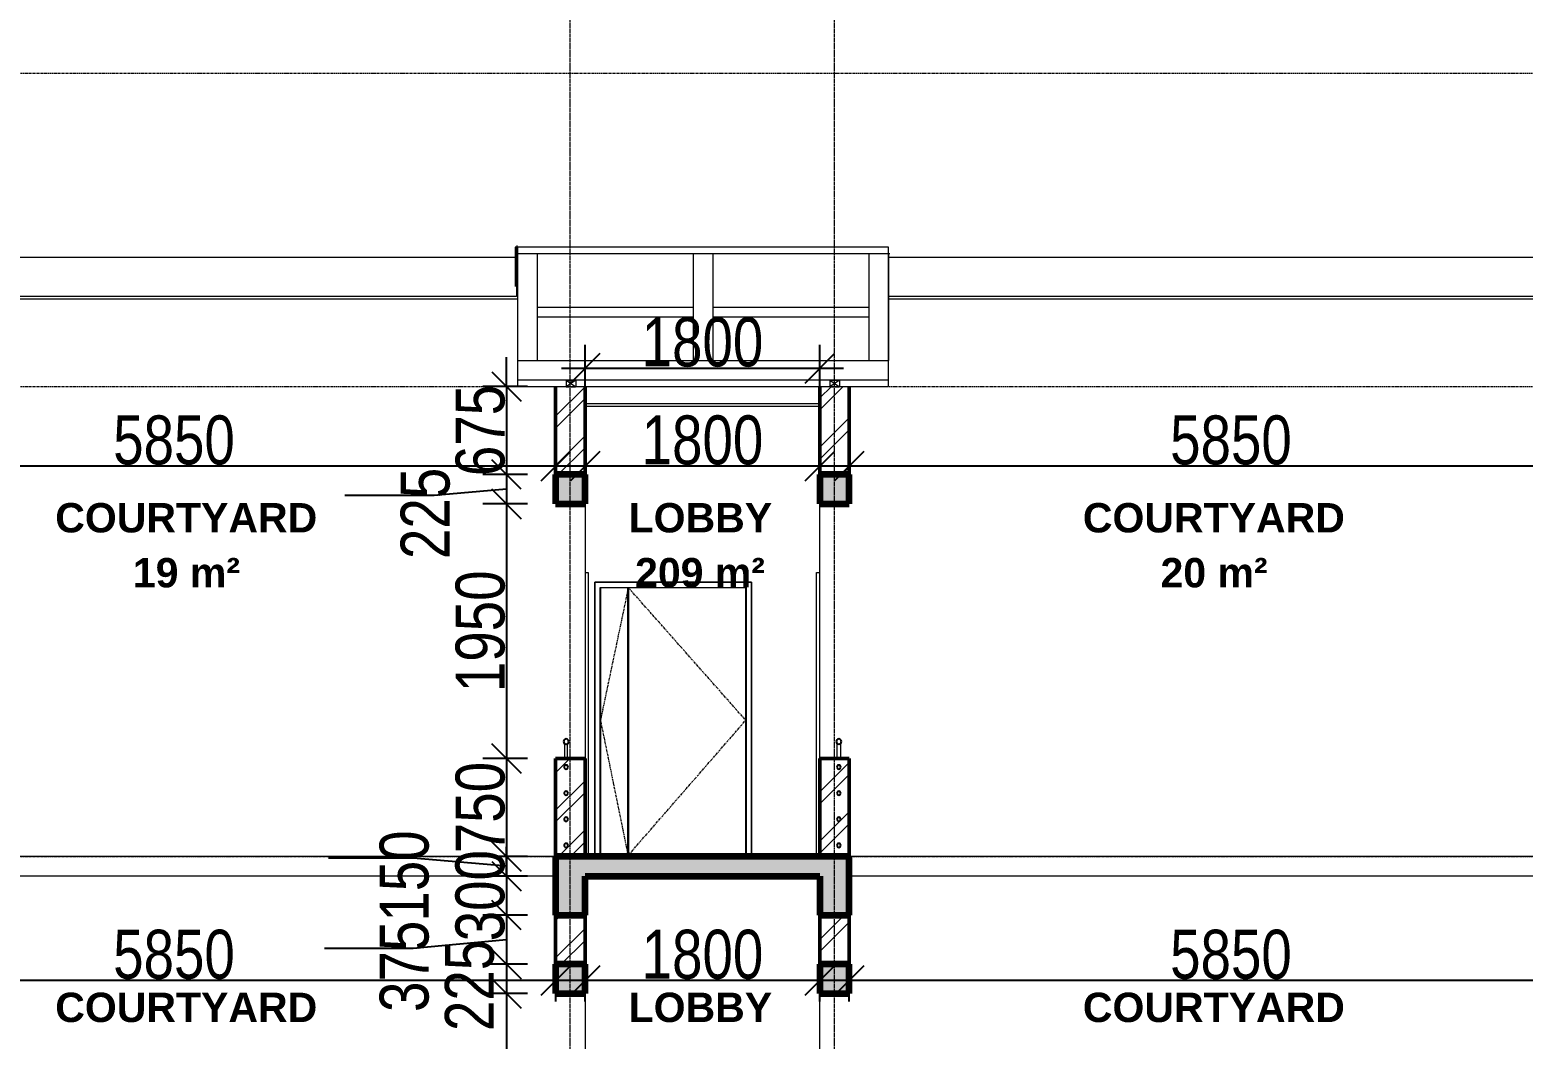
# Model space of a CAD drawing. Header units: millimetres. Extents: x -35190 to 411743, y -233114 to 23872.
# Drawn here: x 91938 to 103382, y -214185 to -206455 of the extents above; entities that cross this region are included whole.
import ezdxf

# ---------------------------------------------------------------- set-up
doc = ezdxf.new("R2010")
doc.units = ezdxf.units.MM
doc.linetypes.add('Centre', pattern=[31.75, 6.35, -4.7625, 15.875, -4.7625])
doc.linetypes.add('Grid Line', pattern=[22.225, 12.7, -3.175, 3.175, -3.175])
for name, color, linetype, lineweight in [('A-ANNO-DIMS', 211, 'Continuous', 9), ('A-AREA-IDEN', 2, 'Continuous', 9), ('A-DETL-GENF', 92, 'Continuous', 18), ('A-DETL-THIN', 151, 'Continuous', 18), ('A-DOOR', 31, 'Continuous', 18), ('A-DOOR-FRAM', 31, 'Continuous', 18), ('A-FLOR', 192, 'Continuous', 18), ('A-FLOR-HRAL', 11, 'Continuous', 18), ('A-FLOR-LEVL', 51, 'Continuous', 18), ('A-ROOF', 132, 'Continuous', 18), ('A-WALL', 113, 'Continuous', 18), ('A-WALL-PATT', 111, 'Continuous', 18), ('S-GRID', 1, 'Continuous', 9)]:
    doc.layers.add(name, color=color, linetype=linetype, lineweight=lineweight)
doc.styles.add('Arial_3', font='arial.ttf', dxfattribs={"width": 0.8, "height": 375})
doc.styles.add('Arial_B', font='arialbd.ttf', dxfattribs={"height": 225})
doc.dimstyles.new('main_4_5mm', dxfattribs={"dimscale": 304.8, "dimtxt": 382.597275, "dimasz": 0.738189, "dimexe": 0.590551, "dimexo": 0.0625, "dimgap": 0.024606, "dimtad": 1, "dimdec": 0, "dimzin": 0, "dimdsep": 46, "dimtxsty": 'Arial_3', "dimblk1": 'OBLIQUE', "dimblk2": 'OBLIQUE', "dimsah": 1, "dimcen": 0.09, "dimdle": 0.590551, "dimazin": 0, "dimtfac": 1, "dimtdec": 4, "dimtix": 1, "dimtmove": 0, "dimatfit": 3, "dimfxl": 0.590551, "dimfxlon": 1, "dimtvp": 1, "dimtolj": 1, "dimtzin": 0, "dimarcsym": 2})
doc.dimstyles.new('main_4_5mm_1', dxfattribs={"dimscale": 304.8, "dimtxt": 382.597275, "dimasz": 0.738189, "dimexe": 0.590551, "dimexo": 0.0625, "dimgap": 0.024606, "dimtad": 1, "dimdec": 0, "dimzin": 0, "dimdsep": 46, "dimtxsty": 'Arial_3', "dimblk1": 'OBLIQUE', "dimblk2": 'OBLIQUE', "dimsah": 1, "dimcen": 0.09, "dimdle": 0.590551, "dimazin": 0, "dimtfac": 1, "dimtdec": 4, "dimtix": 1, "dimtmove": 1, "dimatfit": 3, "dimfxl": 0.590551, "dimfxlon": 1, "dimtvp": 1, "dimtolj": 1, "dimtzin": 0, "dimarcsym": 2})
pattern_1 = [(45, (95014.18, -213760.84), (-188.585, 188.585), []), (45, (95014.18, -213475.09), (-188.585, 188.585), [])]

# ---------------------------------------------------------------- blocks, each defined once
blk = doc.blocks.new('M_Single-Flush - 900 x 2100mm-426370-Section 3')
at = {"layer": 'A-DOOR-FRAM'}
for p, q in [((14174, 2626), (14199, 2626)), ((14199, 2626), (14199, 450))]:
    blk.add_line(p, q, dxfattribs=at)
blk = doc.blocks.new('M_Single-Flush - 900 x 2100mm-426325-Section 3')
at = {"layer": 'A-DOOR-FRAM'}
for p, q in [((15949, 450), (15949, 2626)), ((15949, 2626), (15974, 2626))]:
    blk.add_line(p, q, dxfattribs=at)
blk = doc.blocks.new('Double - Offset 1 - 1200 x 2100mm Sgl Swing-501791-Section 3')
at = {"layer": 'A-DOOR', "linetype": 'Centre'}
for p, q in [((14506, 2510), (14292, 1493)), ((15406, 1493), (14506, 2510)), ((14292, 1493), (14504, 457)), ((14504, 457), (15406, 1493))]:
    blk.add_line(p, q, dxfattribs=at)
at = {"layer": 'A-DOOR'}
for p, q in [((14503, 2507), (14292, 2507)), ((14292, 2507), (14292, 456)), ((14503, 456), (14503, 2507)), ((15406, 2507), (14506, 2507)), ((14506, 2507), (14506, 456)), ((15406, 456), (15406, 2507)), ((14292, 456), (14503, 456)), ((14506, 456), (15406, 456))]:
    blk.add_line(p, q, dxfattribs=at)
at = {"layer": 'A-DOOR-FRAM'}
for p, q in [((14249, 2550), (14249, 450)), ((15449, 2550), (14249, 2550)), ((15449, 450), (15449, 2550)), ((14289, 450), (14289, 2510)), ((14289, 2510), (15409, 2510)), ((15409, 2510), (15409, 450))]:
    blk.add_line(p, q, dxfattribs=at)
blk = doc.blocks.new('Railing - 25mm-466698-Section 3')
at = {"layer": 'A-FLOR-HRAL'}
for p, q in [((14016, 5060), (14016, 4950)), ((14016, 5060), (14041, 5060)), ((14041, 4950), (14041, 5060))]:
    blk.add_line(p, q, dxfattribs=at)
blk = doc.blocks.new('Railing - Railing-877086-Section 3')
at = {"layer": 'A-FLOR-HRAL', "lineweight": 25}
for centre, radius, start, end in [((14029, 8830), 20, 0, 180), ((14029, 8830), 20, 180, 0), ((14029, 8635), 15, 0, 180), ((14029, 8635), 15, 180, 0), ((14029, 8435), 15, 0, 180), ((14029, 8435), 15, 180, 0), ((14029, 8235), 15, 0, 180), ((14029, 8235), 15, 180, 0), ((14029, 8035), 15, 0, 180), ((14029, 8035), 15, 180, 0)]:
    blk.add_arc(centre, radius, start, end, dxfattribs=at)
blk.add_blockref('Railing - 25mm-466698-Section 3', (0, 3750))
blk = doc.blocks.new('Top Rail Type - Top Rail_Internal_-877093-Section 3')
at = {"layer": 'A-FLOR-HRAL'}
for start, end in [(0, 180), (180, 0)]:
    blk.add_arc((14029, 8830), 20, start, end, dxfattribs=at)
blk = doc.blocks.new('Railing - Railing-907273-Section 3')
at = {"layer": 'A-FLOR-HRAL', "lineweight": 25}
for centre, radius, start, end in [((16119, 8830), 20, 0, 180), ((16119, 8830), 20, 180, 0), ((16119, 8635), 15, 0, 180), ((16119, 8635), 15, 180, 0), ((16119, 8435), 15, 0, 180), ((16119, 8435), 15, 180, 0), ((16119, 8235), 15, 0, 180), ((16119, 8235), 15, 180, 0), ((16119, 8035), 15, 0, 180), ((16119, 8035), 15, 180, 0)]:
    blk.add_arc(centre, radius, start, end, dxfattribs=at)
at = {"extrusion": (0, 0, -1), "zscale": -1}
blk.add_blockref('Railing - 25mm-466698-Section 3', (-30148, 3750), dxfattribs=at)
blk = doc.blocks.new('Top Rail Type - Top Rail_Internal_-907277-Section 3')
at = {"layer": 'A-FLOR-HRAL'}
for start, end in [(0, 180), (180, 0)]:
    blk.add_arc((16119, 8830), 20, start, end, dxfattribs=at)
blk = doc.blocks.new('_Oblique')
at = {"color": 0, "linetype": 'ByBlock', "lineweight": -2}
blk.add_line((-0.5, -0.5), (0.5, 0.5), dxfattribs=at)
blk = doc.blocks.new('*D1374')
at = {"layer": 'A-ANNO-DIMS', "color": 0, "lineweight": -2, "transparency": 16777216}
for p, q in [((96193, -209208), (96193, -208867)), ((97993, -209208), (97993, -208867)), ((96013, -209047), (98173, -209047))]:
    blk.add_line(p, q, dxfattribs=at)
at = {"layer": 'Defpoints', "color": 0, "transparency": 16777216}
for p in [(97993, -209047), (96193, -209227), (97993, -209227)]:
    blk.add_point(p, dxfattribs=at)
at = {"layer": 'A-ANNO-DIMS', "color": 0, "lineweight": -2, "transparency": 16777216, "xscale": 224.9999999999999, "yscale": 224.9999999999999, "zscale": 224.9999999999999, "rotation": 180}
blk.add_blockref('_Oblique', (96193, -209047), dxfattribs=at)
at = {"layer": 'A-ANNO-DIMS', "color": 0, "lineweight": -2, "transparency": 16777216, "xscale": 224.9999999999999, "yscale": 224.9999999999999, "zscale": 224.9999999999999}
blk.add_blockref('_Oblique', (97993, -209047), dxfattribs=at)
at = {"layer": 'A-ANNO-DIMS', "color": 0, "transparency": 16777216, "insert": (97093, -208848), "char_height": 375, "width": 991.69, "attachment_point": 5, "style": 'Arial_3'}
blk.add_mtext('\\A1;1800', dxfattribs=at)
blk = doc.blocks.new('*D1386')
at = {"layer": 'A-ANNO-DIMS', "color": 0, "lineweight": -2, "transparency": 16777216}
for p, q in [((90118, -209958), (90118, -209617)), ((95968, -209958), (95968, -209617)), ((96148, -209797), (89938, -209797))]:
    blk.add_line(p, q, dxfattribs=at)
at = {"layer": 'Defpoints', "color": 0, "transparency": 16777216}
for p in [(90118, -209797), (90118, -209977), (95968, -209977)]:
    blk.add_point(p, dxfattribs=at)
at = {"layer": 'A-ANNO-DIMS', "color": 0, "lineweight": -2, "transparency": 16777216, "xscale": 224.9999999999999, "yscale": 224.9999999999999, "zscale": 224.9999999999999, "rotation": 180}
blk.add_blockref('_Oblique', (90118, -209797), dxfattribs=at)
at = {"layer": 'A-ANNO-DIMS', "color": 0, "lineweight": -2, "transparency": 16777216, "xscale": 224.9999999999999, "yscale": 224.9999999999999, "zscale": 224.9999999999999}
blk.add_blockref('_Oblique', (95968, -209797), dxfattribs=at)
at = {"layer": 'A-ANNO-DIMS', "color": 0, "transparency": 16777216, "insert": (93043, -209598), "char_height": 375, "width": 991.69, "attachment_point": 5, "style": 'Arial_3'}
blk.add_mtext('\\A1;5850', dxfattribs=at)
blk = doc.blocks.new('*D1387')
at = {"layer": 'A-ANNO-DIMS', "color": 0, "lineweight": -2, "transparency": 16777216}
for p, q in [((96193, -209958), (96193, -209617)), ((97993, -209958), (97993, -209617)), ((98173, -209797), (96013, -209797))]:
    blk.add_line(p, q, dxfattribs=at)
at = {"layer": 'Defpoints', "color": 0, "transparency": 16777216}
for p in [(96193, -209797), (96193, -209977), (97993, -209977)]:
    blk.add_point(p, dxfattribs=at)
at = {"layer": 'A-ANNO-DIMS', "color": 0, "lineweight": -2, "transparency": 16777216, "xscale": 224.9999999999999, "yscale": 224.9999999999999, "zscale": 224.9999999999999, "rotation": 180}
blk.add_blockref('_Oblique', (96193, -209797), dxfattribs=at)
at = {"layer": 'A-ANNO-DIMS', "color": 0, "lineweight": -2, "transparency": 16777216, "xscale": 224.9999999999999, "yscale": 224.9999999999999, "zscale": 224.9999999999999}
blk.add_blockref('_Oblique', (97993, -209797), dxfattribs=at)
at = {"layer": 'A-ANNO-DIMS', "color": 0, "transparency": 16777216, "insert": (97093, -209598), "char_height": 375, "width": 991.69, "attachment_point": 5, "style": 'Arial_3'}
blk.add_mtext('\\A1;1800', dxfattribs=at)
blk = doc.blocks.new('*D1388')
at = {"layer": 'A-ANNO-DIMS', "color": 0, "lineweight": -2, "transparency": 16777216}
for p, q in [((98218, -209958), (98218, -209617)), ((104068, -209958), (104068, -209617)), ((104248, -209797), (98038, -209797))]:
    blk.add_line(p, q, dxfattribs=at)
at = {"layer": 'Defpoints', "color": 0, "transparency": 16777216}
for p in [(98218, -209797), (98218, -209977), (104068, -209977)]:
    blk.add_point(p, dxfattribs=at)
at = {"layer": 'A-ANNO-DIMS', "color": 0, "lineweight": -2, "transparency": 16777216, "xscale": 224.9999999999999, "yscale": 224.9999999999999, "zscale": 224.9999999999999, "rotation": 180}
blk.add_blockref('_Oblique', (98218, -209797), dxfattribs=at)
at = {"layer": 'A-ANNO-DIMS', "color": 0, "lineweight": -2, "transparency": 16777216, "xscale": 224.9999999999999, "yscale": 224.9999999999999, "zscale": 224.9999999999999}
blk.add_blockref('_Oblique', (104068, -209797), dxfattribs=at)
at = {"layer": 'A-ANNO-DIMS', "color": 0, "transparency": 16777216, "insert": (101143, -209598), "char_height": 375, "width": 991.69, "attachment_point": 5, "style": 'Arial_3'}
blk.add_mtext('\\A1;5850', dxfattribs=at)
blk = doc.blocks.new('*D1410')
at = {"layer": 'A-ANNO-DIMS', "color": 0, "lineweight": -2, "transparency": 16777216}
for p, q in [((90118, -213897), (90118, -213556)), ((95968, -213897), (95968, -213556)), ((96148, -213736), (89938, -213736))]:
    blk.add_line(p, q, dxfattribs=at)
at = {"layer": 'Defpoints', "color": 0, "transparency": 16777216}
for p in [(90118, -213736), (90118, -213916), (95968, -213916)]:
    blk.add_point(p, dxfattribs=at)
at = {"layer": 'A-ANNO-DIMS', "color": 0, "lineweight": -2, "transparency": 16777216, "xscale": 224.9999999999999, "yscale": 224.9999999999999, "zscale": 224.9999999999999, "rotation": 180}
blk.add_blockref('_Oblique', (90118, -213736), dxfattribs=at)
at = {"layer": 'A-ANNO-DIMS', "color": 0, "lineweight": -2, "transparency": 16777216, "xscale": 224.9999999999999, "yscale": 224.9999999999999, "zscale": 224.9999999999999}
blk.add_blockref('_Oblique', (95968, -213736), dxfattribs=at)
at = {"layer": 'A-ANNO-DIMS', "color": 0, "transparency": 16777216, "insert": (93043, -213537), "char_height": 375, "width": 991.69, "attachment_point": 5, "style": 'Arial_3'}
blk.add_mtext('\\A1;5850', dxfattribs=at)
blk = doc.blocks.new('*D1427')
at = {"layer": 'A-ANNO-DIMS', "color": 0, "lineweight": -2, "transparency": 16777216}
for p, q in [((95590, -209186), (95590, -208961)), ((95751, -209186), (95410, -209186)), ((95590, -209186), (95590, -209861)), ((95751, -209861), (95410, -209861)), ((95590, -209861), (95590, -210086))]:
    blk.add_line(p, q, dxfattribs=at)
at = {"layer": 'Defpoints', "color": 0, "transparency": 16777216}
for p in [(95770, -209186), (95590, -209861), (95770, -209861)]:
    blk.add_point(p, dxfattribs=at)
at = {"layer": 'A-ANNO-DIMS', "color": 0, "lineweight": -2, "transparency": 16777216, "xscale": 224.9999999999999, "yscale": 224.9999999999999, "zscale": 224.9999999999999}
for p, rotation in [((95590, -209186), 270), ((95590, -209861), 90)]:
    blk.add_blockref('_Oblique', p, dxfattribs=dict(at, rotation=rotation))
at = {"layer": 'A-ANNO-DIMS', "color": 0, "transparency": 16777216, "insert": (95391, -209523), "char_height": 375, "width": 743.77, "attachment_point": 5, "rotation": 90, "style": 'Arial_3'}
blk.add_mtext('\\A1;675', dxfattribs=at)
blk = doc.blocks.new('*D1428')
at = {"layer": 'A-ANNO-DIMS', "color": 0, "lineweight": -2, "transparency": 16777216}
for p, q in [((95590, -209681), (95590, -210266)), ((95751, -209861), (95410, -209861)), ((95590, -209973), (95037, -210021)), ((95037, -210021), (94352, -210021)), ((95751, -210086), (95410, -210086))]:
    blk.add_line(p, q, dxfattribs=at)
at = {"layer": 'Defpoints', "color": 0, "transparency": 16777216}
for p in [(95770, -209861), (95590, -210086), (95770, -210086)]:
    blk.add_point(p, dxfattribs=at)
at = {"layer": 'A-ANNO-DIMS', "color": 0, "lineweight": -2, "transparency": 16777216, "xscale": 224.9999999999999, "yscale": 224.9999999999999, "zscale": 224.9999999999999}
for p, rotation in [((95590, -209861), 90), ((95590, -210086), 270)]:
    blk.add_blockref('_Oblique', p, dxfattribs=dict(at, rotation=rotation))
at = {"layer": 'A-ANNO-DIMS', "color": 0, "transparency": 16777216, "insert": (94780, -210508), "char_height": 375, "width": 743.77, "attachment_point": 1, "rotation": 90, "line_spacing_factor": 0.941778, "style": 'Arial_3'}
blk.add_mtext('\\A1;225', dxfattribs=at)
blk = doc.blocks.new('*D1429')
at = {"layer": 'A-ANNO-DIMS', "color": 0, "lineweight": -2, "transparency": 16777216}
for p, q in [((95590, -209906), (95590, -212216)), ((95751, -210086), (95410, -210086)), ((95751, -212036), (95410, -212036))]:
    blk.add_line(p, q, dxfattribs=at)
at = {"layer": 'Defpoints', "color": 0, "transparency": 16777216}
for p in [(95770, -210086), (95590, -212036), (95770, -212036)]:
    blk.add_point(p, dxfattribs=at)
at = {"layer": 'A-ANNO-DIMS', "color": 0, "lineweight": -2, "transparency": 16777216, "xscale": 224.9999999999999, "yscale": 224.9999999999999, "zscale": 224.9999999999999}
for p, rotation in [((95590, -210086), 90), ((95590, -212036), 270)]:
    blk.add_blockref('_Oblique', p, dxfattribs=dict(at, rotation=rotation))
at = {"layer": 'A-ANNO-DIMS', "color": 0, "transparency": 16777216, "insert": (95391, -211061), "char_height": 375, "width": 991.69, "attachment_point": 5, "rotation": 90, "style": 'Arial_3'}
blk.add_mtext('\\A1;1950', dxfattribs=at)
blk = doc.blocks.new('*D1430')
at = {"layer": 'A-ANNO-DIMS', "color": 0, "lineweight": -2, "transparency": 16777216}
for p, q in [((95590, -211856), (95590, -212966)), ((95751, -212036), (95410, -212036)), ((95751, -212786), (95410, -212786))]:
    blk.add_line(p, q, dxfattribs=at)
at = {"layer": 'Defpoints', "color": 0, "transparency": 16777216}
for p in [(95770, -212036), (95590, -212786), (95770, -212786)]:
    blk.add_point(p, dxfattribs=at)
at = {"layer": 'A-ANNO-DIMS', "color": 0, "lineweight": -2, "transparency": 16777216, "xscale": 224.9999999999999, "yscale": 224.9999999999999, "zscale": 224.9999999999999}
for p, rotation in [((95590, -212036), 90), ((95590, -212786), 270)]:
    blk.add_blockref('_Oblique', p, dxfattribs=dict(at, rotation=rotation))
at = {"layer": 'A-ANNO-DIMS', "color": 0, "transparency": 16777216, "insert": (95391, -212411), "char_height": 375, "width": 743.77, "attachment_point": 5, "rotation": 90, "style": 'Arial_3'}
blk.add_mtext('\\A1;750', dxfattribs=at)
blk = doc.blocks.new('*D1431')
at = {"layer": 'A-ANNO-DIMS', "color": 0, "lineweight": -2, "transparency": 16777216}
for p, q in [((95590, -212606), (95590, -213116)), ((94876, -212799), (94227, -212799)), ((95590, -212861), (94876, -212799)), ((95751, -212786), (95410, -212786)), ((95751, -212936), (95410, -212936))]:
    blk.add_line(p, q, dxfattribs=at)
at = {"layer": 'Defpoints', "color": 0, "transparency": 16777216}
for p in [(95770, -212786), (95590, -212936), (95770, -212936)]:
    blk.add_point(p, dxfattribs=at)
at = {"layer": 'A-ANNO-DIMS', "color": 0, "lineweight": -2, "transparency": 16777216, "xscale": 224.9999999999999, "yscale": 224.9999999999999, "zscale": 224.9999999999999}
for p, rotation in [((95590, -212786), 90), ((95590, -212936), 270)]:
    blk.add_blockref('_Oblique', p, dxfattribs=dict(at, rotation=rotation))
at = {"layer": 'A-ANNO-DIMS', "color": 0, "transparency": 16777216, "insert": (94619, -213285), "char_height": 375, "width": 743.77, "attachment_point": 1, "rotation": 90, "line_spacing_factor": 0.941778, "style": 'Arial_3'}
blk.add_mtext('\\A1;150', dxfattribs=at)
blk = doc.blocks.new('*D1432')
at = {"layer": 'A-ANNO-DIMS', "color": 0, "lineweight": -2, "transparency": 16777216}
for p, q in [((95590, -212936), (95590, -212711)), ((95751, -212936), (95410, -212936)), ((95590, -212936), (95590, -213236)), ((95751, -213236), (95410, -213236)), ((95590, -213236), (95590, -213461))]:
    blk.add_line(p, q, dxfattribs=at)
at = {"layer": 'Defpoints', "color": 0, "transparency": 16777216}
for p in [(95770, -212936), (95590, -213236), (95770, -213236)]:
    blk.add_point(p, dxfattribs=at)
at = {"layer": 'A-ANNO-DIMS', "color": 0, "lineweight": -2, "transparency": 16777216, "xscale": 224.9999999999999, "yscale": 224.9999999999999, "zscale": 224.9999999999999}
for p, rotation in [((95590, -212936), 270), ((95590, -213236), 90)]:
    blk.add_blockref('_Oblique', p, dxfattribs=dict(at, rotation=rotation))
at = {"layer": 'A-ANNO-DIMS', "color": 0, "transparency": 16777216, "insert": (95390, -213086), "char_height": 375, "width": 743.77, "attachment_point": 5, "rotation": 90, "style": 'Arial_3'}
blk.add_mtext('\\A1;300', dxfattribs=at)
blk = doc.blocks.new('*D1433')
at = {"layer": 'A-ANNO-DIMS', "color": 0, "lineweight": -2, "transparency": 16777216}
for p, q in [((95590, -213056), (95590, -213791)), ((95751, -213236), (95410, -213236)), ((94876, -213491), (94196, -213491)), ((95590, -213423), (94876, -213491)), ((95751, -213611), (95410, -213611))]:
    blk.add_line(p, q, dxfattribs=at)
at = {"layer": 'Defpoints', "color": 0, "transparency": 16777216}
for p in [(95770, -213236), (95590, -213611), (95770, -213611)]:
    blk.add_point(p, dxfattribs=at)
at = {"layer": 'A-ANNO-DIMS', "color": 0, "lineweight": -2, "transparency": 16777216, "xscale": 224.9999999999999, "yscale": 224.9999999999999, "zscale": 224.9999999999999}
for p, rotation in [((95590, -213236), 90), ((95590, -213611), 270)]:
    blk.add_blockref('_Oblique', p, dxfattribs=dict(at, rotation=rotation))
at = {"layer": 'A-ANNO-DIMS', "color": 0, "transparency": 16777216, "insert": (94619, -213977), "char_height": 375, "width": 743.77, "attachment_point": 1, "rotation": 90, "line_spacing_factor": 0.941778, "style": 'Arial_3'}
blk.add_mtext('\\A1;375', dxfattribs=at)
blk = doc.blocks.new('*D1434')
at = {"layer": 'A-ANNO-DIMS', "color": 0, "lineweight": -2, "transparency": 16777216}
for p, q in [((95590, -213431), (95590, -214016)), ((95751, -213611), (95410, -213611)), ((95751, -213836), (95410, -213836))]:
    blk.add_line(p, q, dxfattribs=at)
at = {"layer": 'Defpoints', "color": 0, "transparency": 16777216}
for p in [(95770, -213611), (95590, -213836), (95770, -213836)]:
    blk.add_point(p, dxfattribs=at)
at = {"layer": 'A-ANNO-DIMS', "color": 0, "lineweight": -2, "transparency": 16777216, "xscale": 224.9999999999999, "yscale": 224.9999999999999, "zscale": 224.9999999999999}
for p, rotation in [((95590, -213611), 90), ((95590, -213836), 270)]:
    blk.add_blockref('_Oblique', p, dxfattribs=dict(at, rotation=rotation))
at = {"layer": 'A-ANNO-DIMS', "color": 0, "transparency": 16777216, "insert": (95119, -214123), "char_height": 375, "width": 743.77, "attachment_point": 1, "rotation": 90, "line_spacing_factor": 0.941778, "style": 'Arial_3'}
blk.add_mtext('\\A1;225', dxfattribs=at)
blk = doc.blocks.new('*D1435')
at = {"layer": 'A-ANNO-DIMS', "color": 0, "lineweight": -2, "transparency": 16777216}
for p, q in [((95590, -213656), (95590, -215966)), ((95751, -213836), (95410, -213836)), ((95751, -215786), (95410, -215786))]:
    blk.add_line(p, q, dxfattribs=at)
at = {"layer": 'Defpoints', "color": 0, "transparency": 16777216}
for p in [(95770, -213836), (95590, -215786), (95770, -215786)]:
    blk.add_point(p, dxfattribs=at)
at = {"layer": 'A-ANNO-DIMS', "color": 0, "lineweight": -2, "transparency": 16777216, "xscale": 224.9999999999999, "yscale": 224.9999999999999, "zscale": 224.9999999999999}
for p, rotation in [((95590, -213836), 90), ((95590, -215786), 270)]:
    blk.add_blockref('_Oblique', p, dxfattribs=dict(at, rotation=rotation))
at = {"layer": 'A-ANNO-DIMS', "color": 0, "transparency": 16777216, "insert": (95391, -214811), "char_height": 375, "width": 991.69, "attachment_point": 5, "rotation": 90, "style": 'Arial_3'}
blk.add_mtext('\\A1;1950', dxfattribs=at)
blk = doc.blocks.new('*D1461')
at = {"layer": 'A-ANNO-DIMS', "color": 0, "lineweight": -2, "transparency": 16777216}
for p, q in [((96193, -213897), (96193, -213556)), ((97993, -213897), (97993, -213556)), ((98173, -213736), (96013, -213736))]:
    blk.add_line(p, q, dxfattribs=at)
at = {"layer": 'Defpoints', "color": 0, "transparency": 16777216}
for p in [(96193, -213736), (96193, -213916), (97993, -213916)]:
    blk.add_point(p, dxfattribs=at)
at = {"layer": 'A-ANNO-DIMS', "color": 0, "lineweight": -2, "transparency": 16777216, "xscale": 224.9999999999999, "yscale": 224.9999999999999, "zscale": 224.9999999999999, "rotation": 180}
blk.add_blockref('_Oblique', (96193, -213736), dxfattribs=at)
at = {"layer": 'A-ANNO-DIMS', "color": 0, "lineweight": -2, "transparency": 16777216, "xscale": 224.9999999999999, "yscale": 224.9999999999999, "zscale": 224.9999999999999}
blk.add_blockref('_Oblique', (97993, -213736), dxfattribs=at)
at = {"layer": 'A-ANNO-DIMS', "color": 0, "transparency": 16777216, "insert": (97093, -213537), "char_height": 375, "width": 991.69, "attachment_point": 5, "style": 'Arial_3'}
blk.add_mtext('\\A1;1800', dxfattribs=at)
blk = doc.blocks.new('*D1463')
at = {"layer": 'A-ANNO-DIMS', "color": 0, "lineweight": -2, "transparency": 16777216}
for p, q in [((98218, -213897), (98218, -213556)), ((104068, -213897), (104068, -213556)), ((104248, -213736), (98038, -213736))]:
    blk.add_line(p, q, dxfattribs=at)
at = {"layer": 'Defpoints', "color": 0, "transparency": 16777216}
for p in [(98218, -213736), (98218, -213916), (104068, -213916)]:
    blk.add_point(p, dxfattribs=at)
at = {"layer": 'A-ANNO-DIMS', "color": 0, "lineweight": -2, "transparency": 16777216, "xscale": 224.9999999999999, "yscale": 224.9999999999999, "zscale": 224.9999999999999, "rotation": 180}
blk.add_blockref('_Oblique', (98218, -213736), dxfattribs=at)
at = {"layer": 'A-ANNO-DIMS', "color": 0, "lineweight": -2, "transparency": 16777216, "xscale": 224.9999999999999, "yscale": 224.9999999999999, "zscale": 224.9999999999999}
blk.add_blockref('_Oblique', (104068, -213736), dxfattribs=at)
at = {"layer": 'A-ANNO-DIMS', "color": 0, "transparency": 16777216, "insert": (101143, -213537), "char_height": 375, "width": 991.69, "attachment_point": 5, "style": 'Arial_3'}
blk.add_mtext('\\A1;5850', dxfattribs=at)

msp = doc.modelspace()

# ---------------------------------------------------------------- hatches: boundary and pattern name
at = {"layer": 'A-DETL-GENF'}
h = msp.add_hatch(dxfattribs=at)
h.set_pattern_fill('FP_3', style=0, pattern_type=2)
h.set_pattern_definition([(50, (95014.18, -213760.84), (191.2931, -16.7364), [20.003, -220.028]), (355, (95014.18, -213760.84), (-37.0045, 200.6095), [16.002, -176.022]), (100.451, (95030.13, -213762.23), (154.2901, 183.8728), [17, -186.995]), (46.184, (95014.18, -213707.5), (284.633, -44.1445), [30.004, -330.041]), (96.636, (95037.9, -213711.18), (249.2724, 259.7988), [25.499, -280.492]), (351.184, (95014.18, -213707.5), (249.275, 259.797), [24.003, -264.033]), (21, (95040.85, -213720.83), (159.19475, -107.37875), [20.002, -220.027]), (326, (95040.85, -213720.83), (64.8925, 193.3972), [16.002, -176.022]), (71.451, (95054.12, -213729.78), (224.0884, 86.0174), [17, -186.995]), (37.5, (95014.184, -213760.837), (3.24264, 88.78263), [8.801, -165.087, 8.801, -169.888, -176.689]), (37.5, (95014.184, -213760.837), (3.24264, 88.78263), [-352.577, 8.801, -167.888]), (7.5, (95014.18, -213760.84), (70.16022, 105.18966), [8.801, -93.078, 8.801, -161.087, -67.342]), (7.5, (95014.18, -213760.84), (70.16022, 105.18966), [-271.767, 8.801, -58.541]), (327.5, (94954.71, -213760.84), (142.37024, -6.01556), [8.801, -57.874, 8.801, -199.225, -276.034]), (327.5, (94954.71, -213760.84), (142.37024, -6.01556), [-274.701, 8.801, -267.233]), (317.5, (94928.04, -213760.84), (155.5355, 26.69786), [8.801, -77.876, 8.801, -129.349, -196.024]), (317.5, (94928.04, -213760.84), (155.5355, 26.69786), [-224.828, 8.801, -187.223])])
h.paths.add_polyline_path([(98217.7, -220440.5), (98217.7, -220290.5), (95967.7, -220290.5), (95967.7, -220435.8), (97992.7, -220435.8), (97992.7, -220440.5), (98072.2, -220440.5)])
h.paths.add_polyline_path([(116538.5, -220435.8), (123467.7, -220435.8), (123467.7, -220285.8), (104067.7, -220285.8), (104067.7, -220435.8), (116018.3, -220435.8)])
h.paths.add_polyline_path([(90117.7, -220435.8), (90117.7, -220285.8), (71192.7, -220285.8), (71192.7, -220435.8), (90009.5, -220435.8)])
h.paths.add_polyline_path([(123300.8, -219735.8), (123467.7, -219735.8), (123467.7, -219435.8), (123917.7, -219435.8), (123917.7, -219285.8), (123242.7, -219285.8), (123242.7, -219735.8)])
h.paths.add_polyline_path([(71283.1, -219735.8), (71417.7, -219735.8), (71417.7, -219285.8), (70742.7, -219285.8), (70742.7, -219435.8), (71192.7, -219435.8), (71192.7, -219735.8)])
h.paths.add_polyline_path([(87408.6, -217585.8), (87467.7, -217585.8), (87467.7, -217360.8), (87242.7, -217360.8), (87242.7, -217585.8)])
h.paths.add_polyline_path([(90009.5, -217585.8), (90117.7, -217585.8), (90117.7, -217360.8), (89892.7, -217360.8), (89892.7, -217585.8)])
h.paths.add_polyline_path([(98072.2, -217585.8), (98217.7, -217585.8), (98217.7, -217360.8), (97992.7, -217360.8), (97992.7, -217585.8)])
h.paths.add_polyline_path([(95991.5, -217585.8), (96192.7, -217585.8), (96192.7, -217360.8), (95967.7, -217360.8), (95967.7, -217585.8)])
h.paths.add_polyline_path([(71177.7, -217565.8), (71417.7, -217565.8), (71417.7, -217340.8), (71177.7, -217340.8), (71177.7, -217437)])
h.paths.add_polyline_path([(123300.8, -217545.8), (123467.7, -217545.8), (123467.7, -217320.8), (123242.7, -217320.8), (123242.7, -217545.8)])
h.paths.add_polyline_path([(76567.7, -216985.8), (76567.7, -216685.8), (81217.7, -216685.8), (81217.7, -216985.8), (81442.7, -216985.8), (81442.7, -216685.8), (81462.7, -216685.8), (81462.7, -216985.8), (81667.7, -216985.8), (81667.7, -216685.8), (87242.7, -216685.8), (87242.7, -216985.8), (87467.7, -216985.8), (87467.7, -216685.8), (89892.7, -216685.8), (89892.7, -216985.8), (90117.7, -216985.8), (90117.7, -216535.8), (70742.7, -216535.8), (70742.7, -216685.8), (71192.7, -216685.8), (71192.7, -216985.8), (71417.7, -216985.8), (71417.7, -216685.8), (76067.7, -216685.8), (76067.7, -216985.8)])
h.paths.add_polyline_path([(98072.2, -216985.8), (98217.7, -216985.8), (98217.7, -216535.8), (95967.7, -216535.8), (95967.7, -216985.8), (96192.7, -216985.8), (96192.7, -216685.8), (97992.7, -216685.8), (97992.7, -216985.8)])
h.paths.add_polyline_path([(104292.7, -216985.8), (104292.7, -216685.8), (110092.7, -216685.8), (110092.7, -216985.8), (110317.7, -216985.8), (110317.7, -216685.8), (112992.7, -216685.8), (112992.7, -216985.8), (113217.7, -216985.8), (113217.7, -216685.8), (113237.7, -216685.8), (113237.7, -216985.8), (113442.7, -216985.8), (113442.7, -216685.8), (123242.7, -216685.8), (123242.7, -216985.8), (123467.7, -216985.8), (123467.7, -216685.8), (123917.7, -216685.8), (123917.7, -216535.8), (104067.7, -216535.8), (104067.7, -216985.8)])
h.paths.add_polyline_path([(98217.7, -213835.8), (98217.7, -213610.8), (97992.7, -213610.8), (97992.7, -213835.8), (98072.2, -213835.8)])
h.paths.add_polyline_path([(96192.7, -213835.8), (96192.7, -213610.8), (95967.7, -213610.8), (95967.7, -213835.8), (95991.5, -213835.8)])
h.paths.add_polyline_path([(123467.7, -213795.8), (123467.7, -213570.8), (123242.7, -213570.8), (123242.7, -213795.8), (123300.8, -213795.8)])
h.paths.add_polyline_path([(71192.7, -213795.8), (71417.7, -213795.8), (71417.7, -213570.8), (71192.7, -213570.8)])
h.paths.add_polyline_path([(90117.7, -213795.8), (90117.7, -213570.8), (89892.7, -213570.8), (89892.7, -213795.8), (90009.5, -213795.8)])
h.paths.add_polyline_path([(117542.7, -213235.8), (117542.7, -212935.8), (123242.7, -212935.8), (123242.7, -213235.8), (123467.7, -213235.8), (123467.7, -212785.8), (104067.7, -212785.8), (104067.7, -213235.8), (104292.7, -213235.8), (104292.7, -212935.8), (109955.2, -212935.8), (109955.2, -213235.8), (110455.2, -213235.8), (110455.2, -212935.8), (112992.7, -212935.8), (112992.7, -213235.8), (113217.7, -213235.8), (113217.7, -212935.8), (113237.7, -212935.8), (113237.7, -213235.8), (113442.7, -213235.8), (113442.7, -212935.8), (117317.7, -212935.8), (117317.7, -213235.8)])
h.paths.add_polyline_path([(76067.7, -213235.8), (76567.7, -213235.8), (76567.7, -212935.8), (81217.7, -212935.8), (81217.7, -213235.8), (81442.7, -213235.8), (81442.7, -212935.8), (81462.7, -212935.8), (81462.7, -213235.8), (81667.7, -213235.8), (81667.7, -212935.8), (89892.7, -212935.8), (89892.7, -213235.8), (90117.7, -213235.8), (90117.7, -212785.8), (71192.7, -212785.8), (71192.7, -213235.8), (71417.7, -213235.8), (71417.7, -212935.8), (76067.7, -212935.8)])
h.paths.add_polyline_path([(98072.2, -213235.8), (98217.7, -213235.8), (98217.7, -212785.8), (95967.7, -212785.8), (95967.7, -213235.8), (96192.7, -213235.8), (96192.7, -212935.8), (97992.7, -212935.8), (97992.7, -213235.8)])
h.paths.add_polyline_path([(120317.7, -210685.8), (120317.7, -210460.8), (120092.7, -210460.8), (120092.7, -210685.8)])
h.paths.add_polyline_path([(98217.7, -210085.8), (98217.7, -209860.8), (97992.7, -209860.8), (97992.7, -210085.8)])
h.paths.add_polyline_path([(96192.7, -210085.8), (96192.7, -209860.8), (95967.7, -209860.8), (95967.7, -210085.8)])
h.paths.add_polyline_path([(89892.7, -210085.8), (90117.7, -210085.8), (90117.7, -209860.8), (89892.7, -209860.8)])
h.paths.add_polyline_path([(123821, -210045.8), (123917.7, -210045.8), (123917.7, -209895.8), (123467.7, -209895.8), (123467.7, -209820.8), (123242.7, -209820.8), (123242.7, -210045.8), (123300.8, -210045.8)])
h.paths.add_polyline_path([(70742.7, -210045.8), (71417.7, -210045.8), (71417.7, -209820.8), (71192.7, -209820.8), (71192.7, -209895.8), (70742.7, -209895.8)])
h.paths.add_polyline_path([(123467.7, -209515.8), (123467.7, -209185.8), (123242.7, -209185.8), (123242.7, -209515.8)])
h.paths.add_polyline_path([(71417.7, -209515.8), (71417.7, -209185.8), (71192.7, -209185.8), (71192.7, -209515.8)])
at = {"layer": 'A-WALL-PATT'}
h = msp.add_hatch(dxfattribs=at)
h.set_pattern_fill('FP_1', style=0, pattern_type=2)
h.set_pattern_definition(pattern_1)
h.paths.add_polyline_path([(95967.7, -212785.8), (96192.7, -212785.8), (96192.7, -212784.8), (95967.7, -212784.8)])
h.paths.add_polyline_path([(95967.7, -209860.8), (96192.7, -209860.8), (96192.7, -209185.8), (95967.7, -209185.8), (95967.7, -209647.9)])
h = msp.add_hatch(dxfattribs=at)
h.set_pattern_fill('FP_1', style=0, pattern_type=2)
h.set_pattern_definition(pattern_1)
h.paths.add_polyline_path([(97992.7, -212785.8), (98217.7, -212785.8), (98217.7, -212784.8), (97992.7, -212784.8)])
h.paths.add_polyline_path([(97992.7, -209860.8), (98217.7, -209860.8), (98217.7, -209185.8), (97992.7, -209185.8)])
h = msp.add_hatch(dxfattribs=at)
h.set_pattern_fill('FP_1', style=0, pattern_type=2)
h.set_pattern_definition(pattern_1)
h.paths.add_polyline_path([(96192.7, -212785.8), (96192.7, -212035.8), (95967.7, -212035.8), (95967.7, -212785.8), (95991.5, -212785.8)])
h = msp.add_hatch(dxfattribs=at)
h.set_pattern_fill('FP_1', style=0, pattern_type=2)
h.set_pattern_definition(pattern_1)
h.paths.add_polyline_path([(98217.7, -212785.8), (98217.7, -212035.8), (97992.7, -212035.8), (97992.7, -212785.8), (98072.2, -212785.8)])
h = msp.add_hatch(dxfattribs=at)
h.set_pattern_fill('FP_1', style=0, pattern_type=2)
h.set_pattern_definition(pattern_1)
h.paths.add_polyline_path([(96192.7, -216535.8), (96192.7, -216534.8), (95967.7, -216534.8), (95967.7, -216535.8), (95991.5, -216535.8)])
h.paths.add_polyline_path([(95967.7, -213610.8), (96192.7, -213610.8), (96192.7, -213235.8), (95967.7, -213235.8), (95967.7, -213542.4)])
h = msp.add_hatch(dxfattribs=at)
h.set_pattern_fill('FP_1', style=0, pattern_type=2)
h.set_pattern_definition(pattern_1)
h.paths.add_polyline_path([(98217.7, -216535.8), (98217.7, -216534.8), (97992.7, -216534.8), (97992.7, -216535.8), (98202.3, -216535.8)])
h.paths.add_polyline_path([(98217.7, -213610.8), (98217.7, -213235.8), (97992.7, -213235.8), (97992.7, -213610.8), (98072.2, -213610.8)])

# ---------------------------------------------------------------- linework, layer by layer
at = {"layer": 'A-DETL-THIN'}
for p, q in [((98518.5, -208120.2), (95657.7, -208120.2)), ((98518.5, -208120.2), (95675.5, -208120.2)), ((95675.5, -208120.2), (95675.5, -209185.8)), ((98518.5, -209185.8), (98518.5, -208120.2)), ((98527.7, -208170.2), (95667.7, -208170.2)), ((95675.5, -208170.2), (95675.5, -208985.8)), ((95825.5, -208170.2), (95825.5, -208985.8)), ((97022, -208170.2), (97022, -208985.8)), ((97172, -208170.2), (97172, -208985.8)), ((98368.5, -208170.2), (98368.5, -208985.8)), ((98518.5, -208170.2), (98518.5, -208985.8)), ((95825.5, -208578), (97022, -208578)), ((97172, -208578), (98368.5, -208578)), ((95825.5, -208653), (97022, -208653)), ((97172, -208653), (98368.5, -208653)), ((95675.5, -208985.8), (98518.5, -208985.8)), ((95675.5, -209135.8), (98518.5, -209135.8)), ((95675.5, -209185.8), (98518.5, -209185.8)), ((95675.5, -209185.8), (98495.5, -209185.8)), ((96047.7, -209138.9), (96122.7, -209138.9)), ((96047.7, -209138.9), (96047.7, -209188.9)), ((96122.7, -209138.9), (96047.7, -209188.9)), ((96047.7, -209138.9), (96122.7, -209188.9)), ((96122.7, -209138.9), (96122.7, -209188.9)), ((98067.7, -209138.9), (98142.7, -209138.9)), ((98067.7, -209138.9), (98067.7, -209188.9)), ((98142.7, -209138.9), (98067.7, -209188.9)), ((98067.7, -209138.9), (98142.7, -209188.9)), ((98142.7, -209138.9), (98142.7, -209188.9)), ((96047.7, -209188.9), (96118.2, -209188.9)), ((98067.7, -209188.9), (98138.2, -209188.9)), ((96192.7, -209315.8), (97992.7, -209315.8)), ((96192.7, -209335.8), (97992.7, -209335.8))]:
    msp.add_line(p, q, dxfattribs=at)
at = {"layer": 'A-DETL-THIN', "lineweight": 100}
for p, q in [((96192.7, -209860.8), (95967.7, -209860.8)), ((95967.7, -209860.8), (95967.7, -210085.8)), ((96192.7, -210085.8), (96192.7, -209860.8)), ((98217.7, -209860.8), (97992.7, -209860.8)), ((97992.7, -209860.8), (97992.7, -210085.8)), ((98217.7, -210085.8), (98217.7, -209860.8)), ((95967.7, -210085.8), (96192.7, -210085.8)), ((97992.7, -210085.8), (98217.7, -210085.8)), ((98217.7, -212785.8), (95967.7, -212785.8)), ((95967.7, -212785.8), (95967.7, -213235.8)), ((98217.7, -213235.8), (98217.7, -212785.8)), ((96192.7, -213235.8), (96192.7, -212935.8)), ((96192.7, -212935.8), (97992.7, -212935.8)), ((97992.7, -212935.8), (97992.7, -213235.8)), ((95967.7, -213235.8), (96192.7, -213235.8)), ((97992.7, -213235.8), (98217.7, -213235.8)), ((96192.7, -213610.8), (95967.7, -213610.8)), ((95967.7, -213610.8), (95967.7, -213835.8)), ((96192.7, -213835.8), (96192.7, -213610.8)), ((98217.7, -213610.8), (97992.7, -213610.8)), ((97992.7, -213610.8), (97992.7, -213835.8)), ((98217.7, -213835.8), (98217.7, -213610.8)), ((95967.7, -213835.8), (96192.7, -213835.8)), ((97992.7, -213835.8), (98217.7, -213835.8))]:
    msp.add_line(p, q, dxfattribs=at)
at = {"layer": 'A-FLOR'}
for p, q in [((95967.7, -212935.8), (90117.7, -212935.8)), ((104067.7, -212935.8), (98217.7, -212935.8))]:
    msp.add_line(p, q, dxfattribs=at)
at = {"layer": 'A-FLOR-LEVL', "linetype": 'Centre', "lineweight": 9}
for p, q in [((66423.6, -206785.8), (130357.1, -206785.8)), ((66423.6, -209185.8), (130357.1, -209185.8)), ((66423.6, -212785.8), (130357.1, -212785.8))]:
    msp.add_line(p, q, dxfattribs=at)
at = {"layer": 'A-ROOF', "lineweight": 50}
for p, q in [((95675.5, -208120.2), (95667.7, -208120.2)), ((95667.7, -208120.2), (95667.7, -208421)), ((95667.7, -208421), (95675.5, -208421))]:
    msp.add_line(p, q, dxfattribs=at)
at = {"layer": 'A-ROOF'}
for p, q in [((90424.2, -208196.3), (95667.7, -208196.3)), ((98518.5, -208196.3), (103767.7, -208196.3)), ((95667.7, -208497.1), (90424.2, -208497.1)), ((95667.7, -208421), (95667.7, -208497.1)), ((103767.7, -208497.1), (98518.5, -208497.1))]:
    msp.add_line(p, q, dxfattribs=at)
at = {"layer": 'A-WALL'}
for p, q in [((95675.5, -208518), (90424.2, -208518)), ((103775, -208518), (98518.5, -208518)), ((96192.7, -210085.8), (96192.7, -212035.8)), ((97992.7, -212035.8), (97992.7, -210085.8)), ((96267.7, -212785.8), (96267.7, -210685.8)), ((96267.7, -210685.8), (97467.7, -210685.8)), ((97467.7, -210685.8), (97467.7, -212785.8)), ((95967.7, -212785.8), (90117.7, -212785.8)), ((104067.7, -212785.8), (98217.7, -212785.8)), ((96192.7, -213835.8), (96192.7, -215785.8)), ((97992.7, -215785.8), (97992.7, -213835.8))]:
    msp.add_line(p, q, dxfattribs=at)
at = {"layer": 'A-WALL', "lineweight": 50}
for p, q in [((95967.7, -209185.8), (95967.7, -209860.8)), ((96192.7, -209860.8), (96192.7, -209185.8)), ((97992.7, -209185.8), (97992.7, -209860.8)), ((98217.7, -209860.8), (98217.7, -209185.8)), ((96192.7, -212035.8), (95967.7, -212035.8)), ((95967.7, -212035.8), (95967.7, -212785.8)), ((96192.7, -212785.8), (96192.7, -212035.8)), ((98217.7, -212035.8), (97992.7, -212035.8)), ((97992.7, -212035.8), (97992.7, -212785.8)), ((98217.7, -212785.8), (98217.7, -212035.8)), ((96192.7, -212784.8), (95967.7, -212784.8)), ((98217.7, -212784.8), (97992.7, -212784.8)), ((95967.7, -213235.8), (95967.7, -213610.8)), ((96192.7, -213610.8), (96192.7, -213235.8)), ((97992.7, -213235.8), (97992.7, -213610.8)), ((98217.7, -213610.8), (98217.7, -213235.8))]:
    msp.add_line(p, q, dxfattribs=at)
at = {"layer": 'S-GRID', "linetype": 'Grid Line'}
for p, q in [((96080.2, -221040.6), (96080.2, -202607.3)), ((98105.2, -221040.6), (98105.2, -202607.3))]:
    msp.add_line(p, q, dxfattribs=at)

# ---------------------------------------------------------------- block references
at = {"layer": 'A-DOOR'}
for name in ['M_Single-Flush - 900 x 2100mm-426370-Section 3', 'M_Single-Flush - 900 x 2100mm-426325-Section 3']:
    msp.add_blockref(name, (82018.8, -213235.8), dxfattribs=at)
at = {"layer": 'A-DOOR', "linetype": 'Centre'}
msp.add_blockref('Double - Offset 1 - 1200 x 2100mm Sgl Swing-501791-Section 3', (82018.8, -213235.8), dxfattribs=at)
at = {"layer": 'A-FLOR-HRAL'}
for name in ['Railing - Railing-877086-Section 3', 'Top Rail Type - Top Rail_Internal_-877093-Section 3', 'Railing - Railing-907273-Section 3', 'Top Rail Type - Top Rail_Internal_-907277-Section 3']:
    msp.add_blockref(name, (82018.8, -220735.8), dxfattribs=at)

# ---------------------------------------------------------------- texts
at = {"layer": 'A-AREA-IDEN', "char_height": 225, "attachment_point": 1, "style": 'Arial_B'}
for s, insert, width in [('COURTYARD', (92133, -210078.8), 2453.164), ('LOBBY', (96526.9, -210078.8), 1346.835), ('COURTYARD', (100008, -210078.8), 2453.164), ('19 m²', (92728.1, -210499.7), 1010.126), ('209 m²', (96576.4, -210499.7), 1226.582), ('20 m²', (100603.1, -210499.7), 1010.126), ('COURTYARD', (92133, -213828.8), 2453.164), ('LOBBY', (96526.9, -213828.8), 1346.835), ('COURTYARD', (100008, -213828.8), 2453.164)]:
    msp.add_mtext(s, dxfattribs=dict(at, insert=insert, width=width))

# ---------------------------------------------------------------- dimensions: what is measured, and where the dimension line sits
at = {"layer": 'A-ANNO-DIMS'}
for base, p1, p2, override, picture, middle in [((97992.7, -209046.7), (96192.7, -209226.7), (97992.7, -209226.7), {"dimpost": '<>', "dimfxl": 1800}, '*D1374', (97092.7, -208847.8)), ((90117.7, -209796.7), (95967.7, -209976.7), (90117.7, -209976.7), {"dimpost": '<>', "dimfxl": 5850}, '*D1386', (93042.7, -209597.8)), ((96192.7, -209796.7), (97992.7, -209976.7), (96192.7, -209976.7), {"dimpost": '<>', "dimfxl": 1800}, '*D1387', (97092.7, -209597.8)), ((98217.7, -209796.7), (104067.7, -209976.7), (98217.7, -209976.7), {"dimpost": '<>', "dimfxl": 5850}, '*D1388', (101142.7, -209597.8)), ((90117.7, -213735.6), (95967.7, -213915.6), (90117.7, -213915.6), {"dimpost": '<>', "dimfxl": 5850}, '*D1410', (93042.7, -213536.7)), ((96192.7, -213735.6), (97992.7, -213915.6), (96192.7, -213915.6), {"dimpost": '<>', "dimfxl": 1800}, '*D1461', (97092.7, -213536.7)), ((98217.7, -213735.6), (104067.7, -213915.6), (98217.7, -213915.6), {"dimpost": '<>', "dimfxl": 5850}, '*D1463', (101142.7, -213536.7))]:
    dim = msp.add_linear_dim(base=base, p1=p1, p2=p2, dimstyle='main_4_5mm', override=override, dxfattribs=at)
    dim.commit()
    dim.dimension.update_dxf_attribs({"geometry": picture, "text_midpoint": middle})
for base, p1, p2, override, picture, middle in [((95589.6, -209860.8), (95769.6, -209185.8), (95769.6, -209860.8), {"dimpost": '<>', "dimfxl": 675}, '*D1427', (95390.6, -209523.3)), ((95589.6, -212035.8), (95769.6, -210085.8), (95769.6, -212035.8), {"dimpost": '<>', "dimfxl": 1950}, '*D1429', (95390.6, -211060.8)), ((95589.6, -212785.8), (95769.6, -212035.8), (95769.6, -212785.8), {"dimpost": '<>', "dimfxl": 750}, '*D1430', (95390.6, -212410.8)), ((95589.6, -213235.8), (95769.6, -212935.8), (95769.6, -213235.8), {"dimpost": '<>', "dimfxl": 300}, '*D1432', (95390.5, -213085.8)), ((95589.6, -215785.8), (95769.6, -213835.8), (95769.6, -215785.8), {"dimpost": '<>', "dimfxl": 1950}, '*D1435', (95390.6, -214810.8))]:
    dim = msp.add_linear_dim(base=base, p1=p1, p2=p2, angle=90, dimstyle='main_4_5mm', override=override, dxfattribs=at)
    dim.commit()
    dim.dimension.update_dxf_attribs({"geometry": picture, "text_midpoint": middle})
for base, p1, p2, override, picture, middle in [((95589.6, -210085.8), (95769.6, -209860.8), (95769.6, -210085.8), {"dimpost": '<>', "dimfxl": 225}, '*D1428', (95029.6, -210021.4)), ((95589.6, -212935.8), (95769.6, -212785.8), (95769.6, -212935.8), {"dimpost": '<>', "dimfxl": 150}, '*D1431', (94868.6, -212798.9)), ((95589.6, -213610.8), (95769.6, -213235.8), (95769.6, -213610.8), {"dimpost": '<>', "dimfxl": 375}, '*D1433', (94868.6, -213491.1)), ((95589.6, -213835.8), (95769.6, -213610.8), (95769.6, -213835.8), {"dimpost": '<>', "dimfxl": 225}, '*D1434', (95368.9, -213751.1))]:
    dim = msp.add_linear_dim(base=base, p1=p1, p2=p2, angle=90, dimstyle='main_4_5mm_1', override=override, dxfattribs=at)
    dim.commit()
    dim.dimension.update_dxf_attribs({"geometry": picture, "text_midpoint": middle, "dimtype": 160, "text_rotation": 90})

doc.saveas('drawing.dxf')
